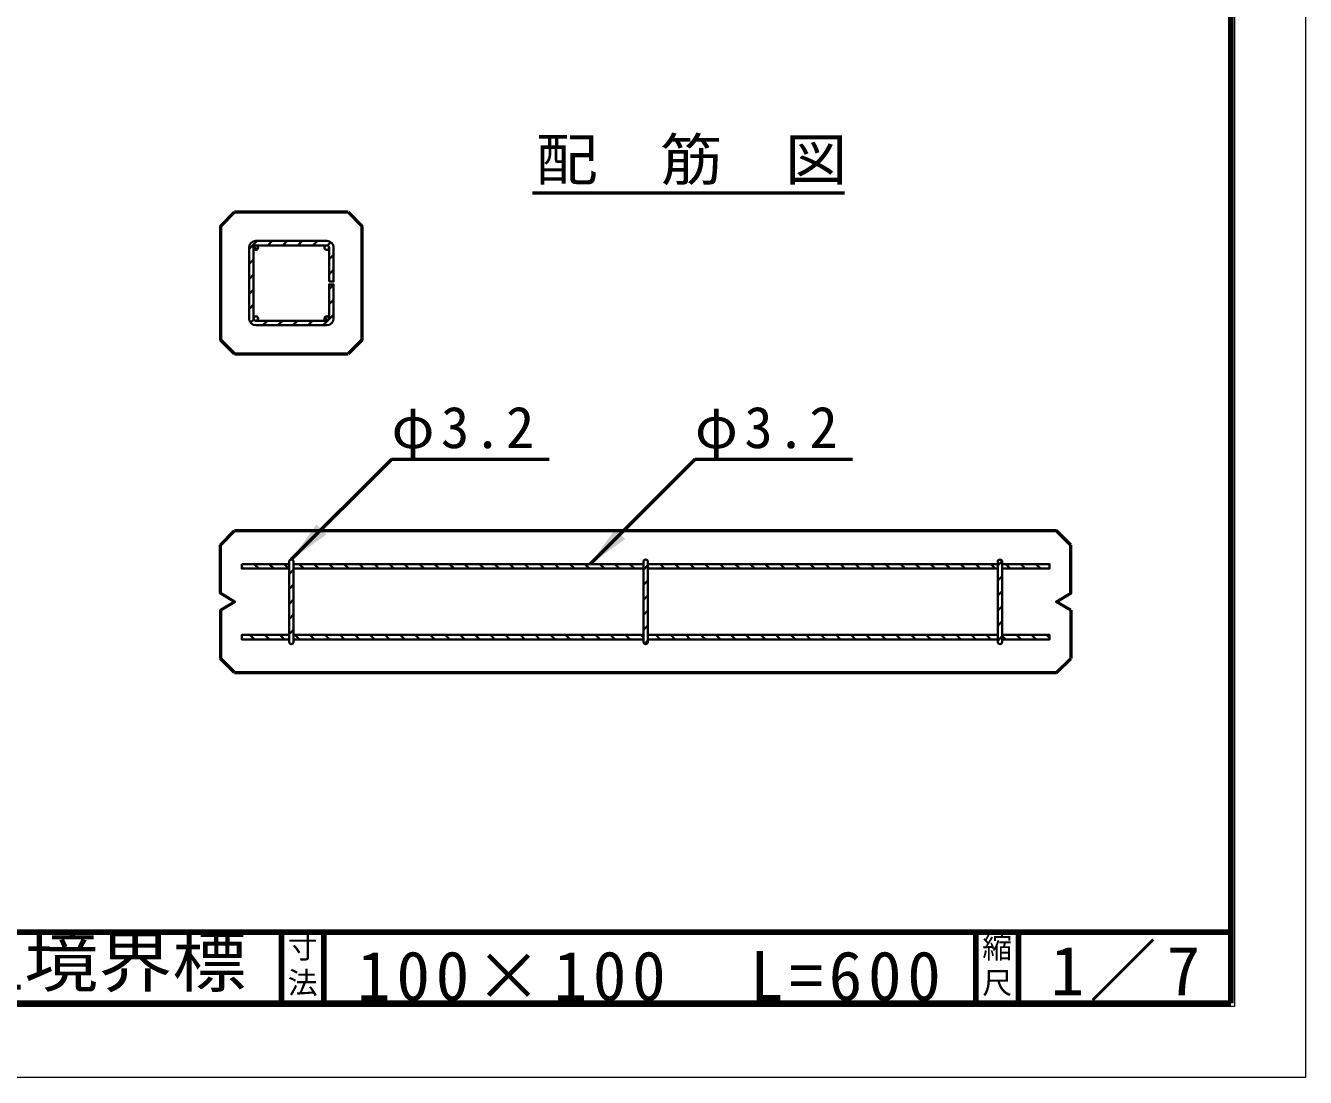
# Model space of a CAD drawing. Units: millimetres, scale not verified. Extents: x -2102 to 2102, y -1485 to 1485.
# Drawn here: x 296 to 2102, y -1485 to 0 of the extents above; entities that cross this region are included whole.
import ezdxf
from ezdxf.enums import TextEntityAlignment as Align

# ---------------------------------------------------------------- set-up
doc = ezdxf.new("R2010")
doc.units = ezdxf.units.MM
doc.header["$LTSCALE"] = 5
doc.layers.add('0-0_V-nasSTD', color=7, linetype='Continuous', lineweight=50)
doc.layers.add('0-1_0', color=7, linetype='Continuous', lineweight=100)
doc.styles.add('ＭＳ ゴシック', font='')
doc.styles.get('ＭＳ ゴシック').set_extended_font_data('MS Gothic')

msp = doc.modelspace()

# ---------------------------------------------------------------- linework, layer by layer
at = {"layer": '0-0_V-nasSTD'}
for p, q in [((1011.989, -236.049), (1451.989, -236.049)), ((571.421, -283.51), (591.421, -263.51)), ((751.421, -263.51), (591.421, -263.51)), ((751.421, -263.51), (771.421, -283.51)), ((571.421, -283.51), (571.421, -443.51)), ((771.421, -443.51), (771.421, -283.51)), ((591.421, -463.51), (571.421, -443.51)), ((771.421, -443.51), (751.421, -463.51)), ((591.421, -463.51), (751.421, -463.51)), ((812.843, -612.489), (671.421, -753.91)), ((1035.343, -612.489), (812.843, -612.489)), ((1241.043, -612.489), (1093.221, -760.31)), ((1463.543, -612.489), (1241.043, -612.489)), ((571.421, -733.51), (591.421, -713.51)), ((1751.421, -713.51), (591.421, -713.51)), ((1771.421, -733.51), (1751.421, -713.51)), ((571.421, -825.51), (571.421, -893.51)), ((1771.421, -825.51), (1771.421, -893.51)), ((591.421, -913.51), (571.421, -893.51)), ((1751.421, -913.51), (1771.421, -893.51)), ((591.421, -913.51), (1751.421, -913.51))]:
    msp.add_line(p, q, dxfattribs=at)
at = {"layer": '0-0_V-nasSTD', "lineweight": 35}
for p, q in [((611.821, -315.363), (623.274, -303.91)), ((721.421, -303.91), (621.421, -303.91)), ((721.421, -303.91), (621.421, -303.91)), ((638.087, -310.31), (644.487, -303.91)), ((659.3, -310.31), (665.7, -303.91)), ((680.513, -310.31), (686.913, -303.91)), ((701.727, -310.31), (708.127, -303.91)), ((722.681, -310.569), (727.317, -305.933)), ((611.821, -313.51), (611.821, -413.51)), ((611.821, -313.51), (611.821, -413.51)), ((618.221, -313.51), (618.221, -413.51)), ((618.221, -413.51), (618.221, -313.51)), ((623.059, -316.26), (618.672, -311.873)), ((721.421, -310.31), (621.421, -310.31)), ((621.421, -310.31), (721.421, -310.31)), ((724.621, -361.51), (724.621, -313.51)), ((724.621, -313.51), (724.621, -361.51)), ((724.621, -329.842), (731.021, -323.442)), ((731.021, -361.51), (731.021, -313.51)), ((611.821, -336.576), (618.221, -330.176)), ((611.821, -357.789), (618.221, -351.389)), ((724.621, -351.055), (731.021, -344.655)), ((611.821, -379.002), (618.221, -372.602)), ((724.621, -361.51), (731.021, -361.51)), ((724.621, -413.51), (724.621, -365.51)), ((724.621, -365.51), (731.021, -365.51)), ((724.621, -372.268), (731.021, -365.868)), ((731.021, -365.51), (731.021, -413.51)), ((611.821, -400.215), (618.221, -393.815)), ((724.621, -393.481), (731.021, -387.081)), ((613.845, -419.405), (618.48, -414.77)), ((723.059, -416.26), (718.672, -411.873)), ((724.174, -415.142), (731.021, -408.295)), ((621.421, -416.71), (721.421, -416.71)), ((721.421, -416.71), (621.421, -416.71)), ((621.421, -423.11), (721.421, -423.11)), ((621.421, -423.11), (721.421, -423.11)), ((631.353, -423.11), (637.753, -416.71)), ((652.566, -423.11), (658.966, -416.71)), ((673.779, -423.11), (680.179, -416.71)), ((694.993, -423.11), (701.393, -416.71)), ((716.206, -423.11), (723.053, -416.263)), ((668.221, -757.11), (668.221, -869.91)), ((674.621, -757.11), (674.621, -869.91)), ((1168.221, -757.11), (1168.221, -869.91)), ((1174.621, -757.11), (1174.621, -869.91)), ((1668.221, -762.379), (1674.468, -756.132)), ((1668.221, -757.11), (1668.221, -869.91)), ((1674.621, -757.11), (1674.621, -869.91)), ((601.421, -760.31), (601.421, -766.71)), ((668.221, -760.31), (601.421, -760.31)), ((604.133, -766.71), (601.421, -763.998)), ((601.421, -766.71), (668.221, -766.71)), ((625.347, -766.71), (618.947, -760.31)), ((646.56, -766.71), (640.16, -760.31)), ((667.773, -766.71), (661.373, -760.31)), ((668.221, -774.44), (674.621, -768.04)), ((674.621, -760.31), (1168.221, -760.31)), ((674.621, -760.31), (674.621, -766.71)), ((1168.221, -766.71), (674.621, -766.71)), ((688.986, -766.71), (682.586, -760.31)), ((710.2, -766.71), (703.8, -760.31)), ((731.413, -766.71), (725.013, -760.31)), ((752.626, -766.71), (746.226, -760.31)), ((773.839, -766.71), (767.439, -760.31)), ((795.052, -766.71), (788.652, -760.31)), ((816.266, -766.71), (809.866, -760.31)), ((837.479, -766.71), (831.079, -760.31)), ((858.692, -766.71), (852.292, -760.31)), ((879.905, -766.71), (873.505, -760.31)), ((901.118, -766.71), (894.718, -760.31)), ((922.332, -766.71), (915.932, -760.31)), ((943.545, -766.71), (937.145, -760.31)), ((964.758, -766.71), (958.358, -760.31)), ((985.971, -766.71), (979.571, -760.31)), ((1007.184, -766.71), (1000.784, -760.31)), ((1028.398, -766.71), (1021.998, -760.31)), ((1049.611, -766.71), (1043.211, -760.31)), ((1070.824, -766.71), (1064.424, -760.31)), ((1092.037, -766.71), (1085.637, -760.31)), ((1113.25, -766.71), (1106.85, -760.31)), ((1134.464, -766.71), (1128.064, -760.31)), ((1155.677, -766.71), (1149.277, -760.31)), ((1168.221, -766.71), (1168.221, -760.31)), ((1168.221, -768.41), (1174.621, -762.01)), ((1668.221, -760.31), (1174.621, -760.31)), ((1174.621, -760.31), (1174.621, -766.71)), ((1176.89, -766.71), (1174.621, -764.441)), ((1174.621, -766.71), (1668.221, -766.71)), ((1198.103, -766.71), (1191.703, -760.31)), ((1219.316, -766.71), (1212.916, -760.31)), ((1240.53, -766.71), (1234.13, -760.31)), ((1261.743, -766.71), (1255.343, -760.31)), ((1282.956, -766.71), (1276.556, -760.31)), ((1304.169, -766.71), (1297.769, -760.31)), ((1325.382, -766.71), (1318.982, -760.31)), ((1346.596, -766.71), (1340.196, -760.31)), ((1367.809, -766.71), (1361.409, -760.31)), ((1389.022, -766.71), (1382.622, -760.31)), ((1410.235, -766.71), (1403.835, -760.31)), ((1431.448, -766.71), (1425.048, -760.31)), ((1452.662, -766.71), (1446.262, -760.31)), ((1473.875, -766.71), (1467.475, -760.31)), ((1495.088, -766.71), (1488.688, -760.31)), ((1516.301, -766.71), (1509.901, -760.31)), ((1537.514, -766.71), (1531.114, -760.31)), ((1558.728, -766.71), (1552.328, -760.31)), ((1579.941, -766.71), (1573.541, -760.31)), ((1601.154, -766.71), (1594.754, -760.31)), ((1622.367, -766.71), (1615.967, -760.31)), ((1643.58, -766.71), (1637.18, -760.31)), ((1664.794, -766.71), (1658.394, -760.31)), ((1668.221, -766.71), (1668.221, -760.31)), ((1674.621, -760.31), (1741.421, -760.31)), ((1674.621, -766.71), (1741.421, -766.71)), ((1686.007, -766.71), (1679.607, -760.31)), ((1707.22, -766.71), (1700.82, -760.31)), ((1728.433, -766.71), (1722.033, -760.31)), ((1741.421, -760.31), (1741.421, -766.71)), ((668.221, -795.653), (674.621, -789.253)), ((1168.221, -789.623), (1174.621, -783.223)), ((1668.221, -783.592), (1674.621, -777.192)), ((668.221, -816.866), (674.621, -810.466)), ((1168.221, -810.836), (1174.621, -804.436)), ((1668.221, -804.806), (1674.621, -798.406)), ((1168.221, -832.049), (1174.621, -825.649)), ((1668.221, -826.019), (1674.621, -819.619)), ((668.221, -838.079), (674.621, -831.679)), ((1168.221, -853.262), (1174.621, -846.862)), ((1668.221, -847.232), (1674.621, -840.832)), ((601.421, -860.31), (601.421, -866.71)), ((601.421, -860.31), (668.221, -860.31)), ((668.221, -866.71), (601.421, -866.71)), ((619.281, -866.71), (612.881, -860.31)), ((640.494, -866.71), (634.094, -860.31)), ((661.707, -866.71), (655.307, -860.31)), ((668.221, -859.293), (674.621, -852.893)), ((682.92, -866.71), (676.52, -860.31)), ((704.133, -866.71), (697.733, -860.31)), ((725.347, -866.71), (718.947, -860.31)), ((746.56, -866.71), (740.16, -860.31)), ((767.773, -866.71), (761.373, -860.31)), ((788.986, -866.71), (782.586, -860.31)), ((810.2, -866.71), (803.8, -860.31)), ((831.413, -866.71), (825.013, -860.31)), ((852.626, -866.71), (846.226, -860.31)), ((873.839, -866.71), (867.439, -860.31)), ((895.052, -866.71), (888.652, -860.31)), ((916.266, -866.71), (909.866, -860.31)), ((937.479, -866.71), (931.079, -860.31)), ((958.692, -866.71), (952.292, -860.31)), ((979.905, -866.71), (973.505, -860.31)), ((1001.118, -866.71), (994.718, -860.31)), ((1022.332, -866.71), (1015.932, -860.31)), ((1043.545, -866.71), (1037.145, -860.31)), ((1064.758, -866.71), (1058.358, -860.31)), ((1085.971, -866.71), (1079.571, -860.31)), ((1107.184, -866.71), (1100.784, -860.31)), ((1128.398, -866.71), (1121.998, -860.31)), ((1149.611, -866.71), (1143.211, -860.31)), ((1168.221, -864.107), (1164.424, -860.31)), ((1174.621, -860.31), (1668.221, -860.31)), ((1174.621, -860.31), (1174.621, -866.71)), ((1668.221, -866.71), (1174.621, -866.71)), ((1192.037, -866.71), (1185.637, -860.31)), ((1213.25, -866.71), (1206.85, -860.31)), ((1234.464, -866.71), (1228.064, -860.31)), ((1255.677, -866.71), (1249.277, -860.31)), ((1276.89, -866.71), (1270.49, -860.31)), ((1298.103, -866.71), (1291.703, -860.31)), ((1319.316, -866.71), (1312.916, -860.31)), ((1340.53, -866.71), (1334.13, -860.31)), ((1361.743, -866.71), (1355.343, -860.31)), ((1382.956, -866.71), (1376.556, -860.31)), ((1404.169, -866.71), (1397.769, -860.31)), ((1425.382, -866.71), (1418.982, -860.31)), ((1446.596, -866.71), (1440.196, -860.31)), ((1467.809, -866.71), (1461.409, -860.31)), ((1489.022, -866.71), (1482.622, -860.31)), ((1510.235, -866.71), (1503.835, -860.31)), ((1531.448, -866.71), (1525.048, -860.31)), ((1552.662, -866.71), (1546.262, -860.31)), ((1573.875, -866.71), (1567.475, -860.31)), ((1595.088, -866.71), (1588.688, -860.31)), ((1616.301, -866.71), (1609.901, -860.31)), ((1637.514, -866.71), (1631.114, -860.31)), ((1658.728, -866.71), (1652.328, -860.31)), ((1668.221, -866.71), (1668.221, -860.31)), ((1668.221, -868.445), (1674.621, -862.045)), ((1674.621, -860.31), (1741.421, -860.31)), ((1679.941, -866.71), (1674.621, -861.391)), ((1741.421, -866.71), (1674.621, -866.71)), ((1701.154, -866.71), (1694.754, -860.31)), ((1722.367, -866.71), (1715.967, -860.31)), ((1741.421, -864.551), (1737.18, -860.31)), ((1741.421, -860.31), (1741.421, -866.71)), ((1169.947, -872.75), (1174.621, -868.076))]:
    msp.add_line(p, q, dxfattribs=at)
at = {"layer": '0-0_V-nasSTD', "lineweight": 100}
for p, q in [((657.5, -1280), (657.5, -1380)), ((717.5, -1280), (717.5, -1380)), ((1637.5, -1280), (1637.5, -1380)), ((1697.5, -1280), (1697.5, -1380)), ((-1997.5, -1380), (1997.5, -1380))]:
    msp.add_line(p, q, dxfattribs=at)
at = {"layer": '0-0_V-nasSTD', "lineweight": 18}
for points in [[(-2102.5, -1485), (-2102.5, 1485), (2102.5, 1485), (2102.5, -1485)], [(-2002.5, -1385), (-2002.5, 1385), (2002.5, 1385), (2002.5, -1385)]]:
    msp.add_lwpolyline(points, close=True, dxfattribs=at)
at = {"layer": '0-0_V-nasSTD', "lineweight": 100}
msp.add_lwpolyline([(1997.5, -1380), (1997.5, 1380), (-1997.5, 1380)], dxfattribs=at)
at = {"layer": '0-0_V-nasSTD', "lineweight": 35}
for points in [[(724.621, -361.51), (731.021, -361.51), (731.021, -313.51)], [(731.021, -413.51), (731.021, -365.51), (724.621, -365.51), (724.621, -413.51)], [(668.221, -757.11), (668.221, -760.31), (668.221, -766.71), (668.221, -860.31)], [(674.621, -869.91), (674.621, -866.71), (674.621, -860.31), (674.621, -766.71), (674.621, -760.31), (674.621, -757.11)], [(1168.221, -757.11), (1168.221, -760.31), (1168.221, -766.71), (1168.221, -860.31)], [(1174.621, -869.91), (1174.621, -866.71), (1174.621, -860.31), (1174.621, -766.71), (1174.621, -760.31), (1174.621, -757.11)], [(1668.221, -757.11), (1668.221, -760.31), (1668.221, -766.71), (1668.221, -860.31)], [(1674.621, -869.91), (1674.621, -866.71), (1674.621, -860.31), (1674.621, -766.71), (1674.621, -760.31), (1674.621, -757.11)], [(668.221, -860.31), (668.221, -866.71), (668.221, -869.91)], [(1168.221, -860.31), (1168.221, -866.71), (1168.221, -869.91)], [(1668.221, -860.31), (1668.221, -866.71), (1668.221, -869.91)]]:
    msp.add_lwpolyline(points, dxfattribs=at)
at = {"layer": '0-0_V-nasSTD'}
for points in [[(571.421, -825.51), (591.421, -813.51), (571.421, -801.51), (571.421, -733.51)], [(1771.421, -825.51), (1751.421, -813.51), (1771.421, -801.51), (1771.421, -733.51)]]:
    msp.add_lwpolyline(points, dxfattribs=at)
at = {"layer": '0-0_V-nasSTD', "lineweight": 35}
for points in [[(601.421, -760.31), (601.421, -766.71), (668.221, -766.71), (668.221, -760.31)], [(1674.621, -760.31), (1674.621, -766.71), (1741.421, -766.71), (1741.421, -760.31)], [(668.221, -866.71), (668.221, -860.31), (601.421, -860.31), (601.421, -866.71)], [(1168.221, -866.71), (1168.221, -860.31), (674.621, -860.31), (674.621, -866.71)], [(1674.621, -860.31), (1674.621, -866.71), (1741.421, -866.71), (1741.421, -860.31)]]:
    msp.add_lwpolyline(points, close=True, dxfattribs=at)
for centre in [(621.421, -313.51), (721.421, -313.51), (621.421, -413.51), (721.421, -413.51)]:
    msp.add_circle(centre, 3.2, dxfattribs=at)
for centre, radius, start, end in [((621.421, -313.51), 9.6, 90, 180), ((621.421, -313.51), 9.6, 90, 180), ((721.421, -313.51), 9.6, 0, 90), ((721.421, -313.51), 9.6, 0, 90), ((621.421, -313.51), 3.2, 90, 180), ((621.421, -313.51), 3.2, 90, 180), ((621.421, -313.51), 3.2, 90, 180), ((621.421, -313.51), 3.2, 180, 90), ((721.421, -313.51), 3.2, 90, 0), ((721.421, -313.51), 3.2, 0, 90), ((721.421, -313.51), 3.2, 0, 90), ((721.421, -313.51), 3.2, 0, 90), ((621.421, -413.51), 9.6, 180, 270), ((621.421, -413.51), 9.6, 180, 270), ((621.421, -413.51), 3.2, 270, 180), ((621.421, -413.51), 3.2, 270, 180), ((621.421, -413.51), 3.2, 180, 270), ((621.421, -413.51), 3.2, 180, 270), ((621.421, -413.51), 3.2, 180, 270), ((621.421, -413.51), 3.2, 180, 270), ((721.421, -413.51), 3.2, 0, 270), ((721.421, -413.51), 3.2, 270, 0), ((721.421, -413.51), 9.6, 270, 0), ((721.421, -413.51), 9.6, 270, 0), ((721.421, -413.51), 3.2, 270, 0), ((721.421, -413.51), 3.2, 270, 0), ((671.421, -757.11), 3.2, 0, 180), ((671.421, -757.11), 3.2, 0, 180), ((1171.421, -757.11), 3.2, 0, 180), ((1171.421, -757.11), 3.2, 0, 180), ((1671.421, -757.11), 3.2, 0, 180), ((1671.421, -757.11), 3.2, 0, 180), ((671.421, -869.91), 3.2, 180, 360), ((671.421, -869.91), 3.2, 180, 360), ((1171.421, -869.91), 3.2, 180, 360), ((1171.421, -869.91), 3.2, 180, 360), ((1671.421, -869.91), 3.2, 180, 360), ((1671.421, -869.91), 3.2, 180, 360)]:
    msp.add_arc(centre, radius, start, end, dxfattribs=at)
at = {"layer": '0-0_V-nasSTD'}
for points in [[(671.421, -753.91), (706.777, -704.413), (720.919, -718.555)], [(1093.221, -760.31), (1128.577, -710.813), (1142.719, -724.955)]]:
    msp.add_solid(points, dxfattribs=at)
at = {"layer": '0-1_0'}
msp.add_line((-1997.5, -1280), (1997.5, -1280), dxfattribs=at)

# ---------------------------------------------------------------- texts
at = {"layer": '0-0_V-nasSTD', "style": 'ＭＳ ゴシック', "width": 1.1}
for s, height, p in [('配\u3000筋\u3000図', 58.65, (1015.989, -236.049)), ('矢板市型境界標', 69.65, (-123.5, -1377.53))]:
    msp.add_text(s, height=height, dxfattribs=at).set_placement(p, align=Align.BOTTOM_LEFT)
at = {"layer": '0-0_V-nasSTD', "style": 'ＭＳ ゴシック'}
for s, p in [('寸', (666.482, -1326.001)), ('縮', (1646.482, -1326.001)), ('法', (666.476, -1375.99)), ('尺', (1646.476, -1375.99))]:
    msp.add_text(s, height=30.79, dxfattribs=at).set_placement(p, align=Align.BOTTOM_LEFT)
at = {"layer": '0-0_V-nasSTD', "attachment_point": 7, "style": 'ＭＳ ゴシック'}
for s, insert, char_height in [('\\T1.15;φ3.2', (812.843, -612.489), 58.65), ('\\T1.15;φ3.2', (1241.043, -612.489), 58.65), ('\\T1.15;1／7', (1743.021, -1377.418), 69.65), ('\\T1.17;100×100\u3000L=600', (764.25, -1377.492), 69.65)]:
    msp.add_mtext(s, dxfattribs=dict(at, insert=insert, char_height=char_height))

doc.saveas('drawing.dxf')
